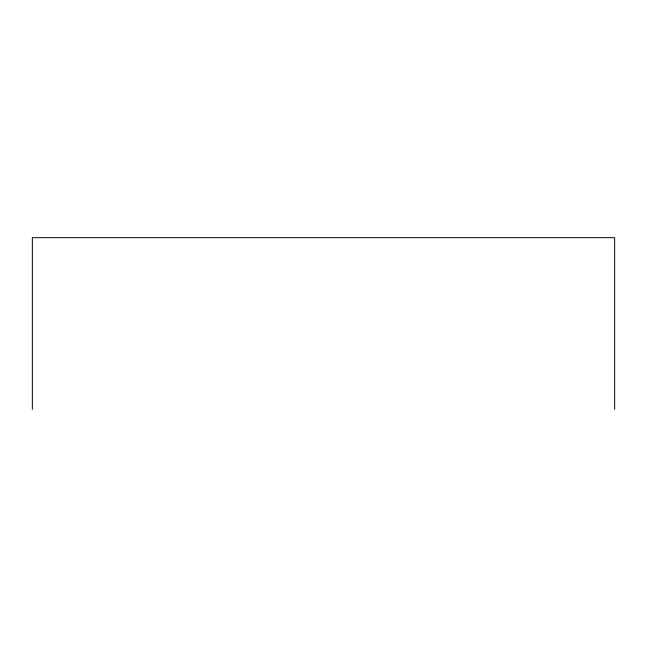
<?xml version="1.0" encoding="UTF-8"?>
<svg xmlns="http://www.w3.org/2000/svg" width="647" height="647" viewBox="0 0 647 647"><rect width="100%" height="100%" fill="white"/><g stroke="black" fill="none" stroke-linecap="round" stroke-linejoin="round"><path stroke-width="0.97" d="M614.65 409.325L614.65 237.675L32.35 237.675L32.35 409.325"/></g></svg>
